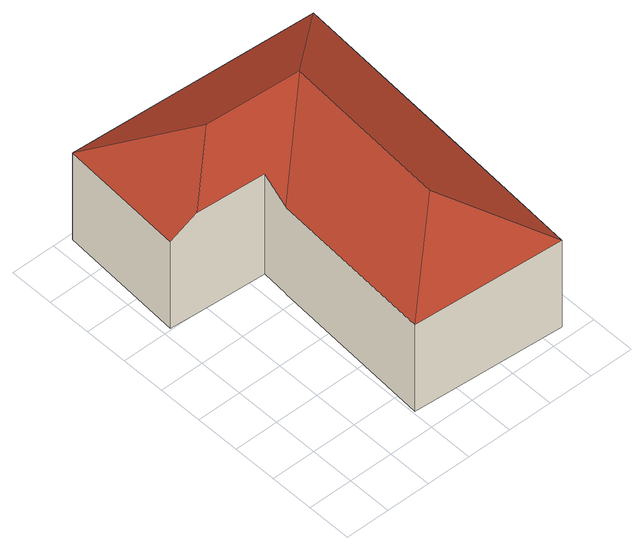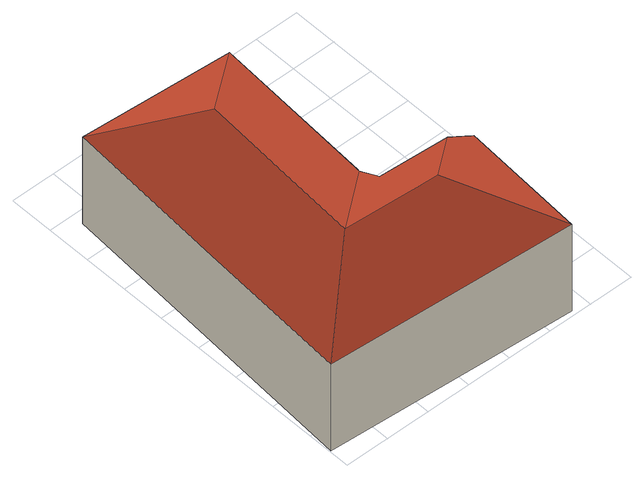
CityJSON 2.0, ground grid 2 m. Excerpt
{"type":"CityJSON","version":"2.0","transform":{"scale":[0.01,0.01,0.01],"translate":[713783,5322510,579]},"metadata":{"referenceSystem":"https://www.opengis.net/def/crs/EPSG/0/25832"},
"CityObjects":{
"building1":{"type":"Building","attributes":{"StandLK":"2014-07-28","Gemeindeschluessel":"09175128","HoeheGrund":"579.210","HoeheDach":"585.820","NiedrigsteTraufeDesGebaeudes":"583.768","Methode":"2000","function":"31001_1000","roofType":"3200","measuredHeight":6.61},"address":[{"country":"Germany","locality":"Moosach","thoroughfareName":"Niederseeon 45"}],"geometry":[{"type":"Solid","lod":"2","boundaries":[[[[0,1,2,3]],[[4,5,6,7,1,8]],[[2,1,7,9]],[[10,5,4,11,12,13]],[[14,15,16,17,0,3,18]],[[11,4,16,19,20,12]],[[20,21,12]],[[22,15,14,23,24,25,26,21]],[[12,21,26,13]],[[27,23,14,18,3,2,9,28]],[[19,16,15,22,21,20]],[[17,16,4,8,1,0]],[[13,26,25,24,23,27,28,9,7,6,5,10]]]],"semantics":{"surfaces":[{"type":"RoofSurface","Flaeche":"13.123","Dachneigung":"59.393","Dachorientierung":"276.229","Z_MAX":"6.610","Z_MAX_ASL":"585.820","Z_MIN":"4.558","Z_MIN_ASL":"583.768"},{"type":"WallSurface"},{"type":"RoofSurface","Flaeche":"12.239","Dachneigung":"59.393","Dachorientierung":"185.985","Z_MAX":"6.610","Z_MAX_ASL":"585.820","Z_MIN":"4.558","Z_MIN_ASL":"583.768"},{"type":"RoofSurface","Flaeche":"44.264","Dachneigung":"58.994","Dachorientierung":"96.347","Z_MAX":"6.610","Z_MAX_ASL":"585.820","Z_MIN":"4.558","Z_MIN_ASL":"583.768"},{"type":"RoofSurface","Flaeche":"13.582","Dachneigung":"59.032","Dachorientierung":"186.145","Z_MAX":"6.610","Z_MAX_ASL":"585.820","Z_MIN":"4.558","Z_MIN_ASL":"583.768"},{"type":"RoofSurface","Flaeche":"30.359","Dachneigung":"58.995","Dachorientierung":"276.349","Z_MAX":"6.610","Z_MAX_ASL":"585.820","Z_MIN":"4.558","Z_MIN_ASL":"583.768"},{"type":"RoofSurface","Flaeche":"31.348","Dachneigung":"59.393","Dachorientierung":"5.985","Z_MAX":"6.610","Z_MAX_ASL":"585.820","Z_MIN":"4.558","Z_MIN_ASL":"583.768"},{"type":"GroundSurface"}],"values":[[0,1,1,1,2,3,4,1,1,1,5,6,7]]}}]}
},
"vertices":[
[397,1210,682],[74,1579,477],[35,1009,477],[156,1000,549],[1194,1506,477],[1194,1506,21],[508,1551,21],[74,1579,21],[508,1551,477],[35,1009,21],[1144,808,21],[1144,808,477],[1090,53,477],[1090,53,21],[471,978,548],[463,858,477],[829,1182,682],[483,1205,682],[467,979,548],[803,831,682],[773,418,682],[409,101,477],[462,853,477],[471,978,21],[463,858,21],[462,853,21],[409,101,21],[467,979,21],[156,1000,21]
]}
